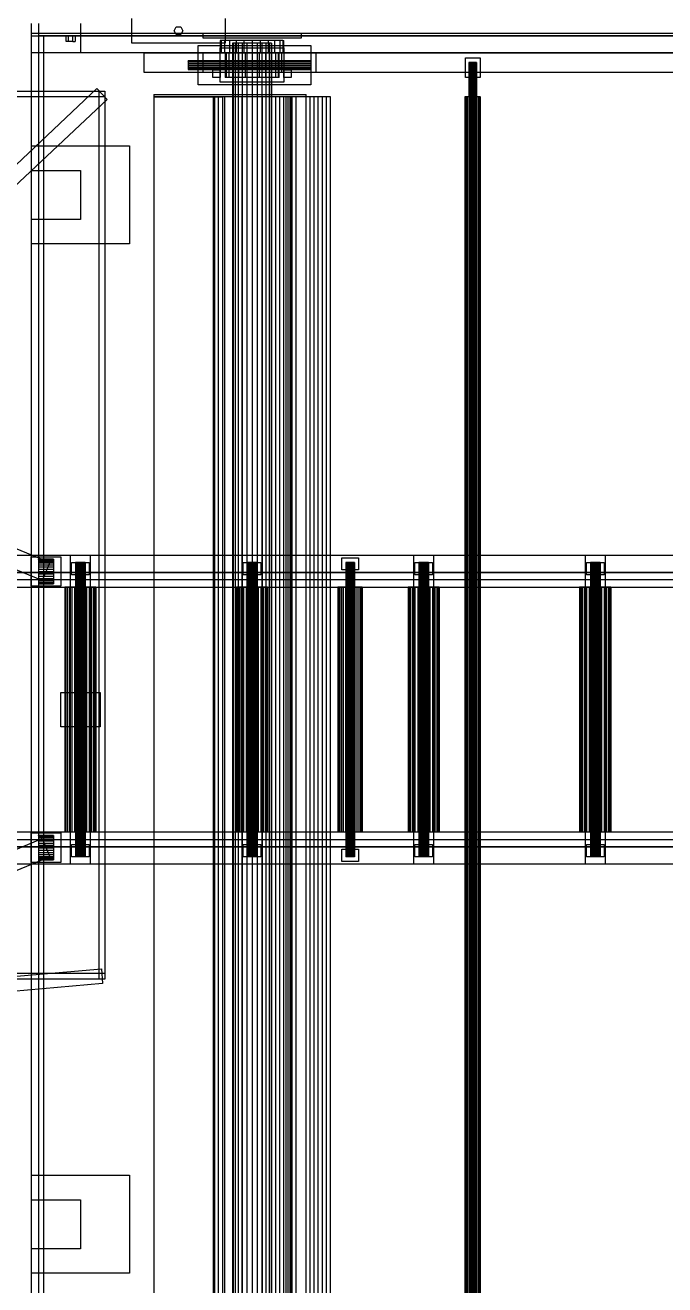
# Model space of a CAD drawing. Header units: millimetres. Extents: x -2500 to 58855, y -53268 to 6837.
# Drawn here: x 37705 to 39009, y -19173 to -16604 of the extents above; entities that cross this region are included whole.
import ezdxf

# ---------------------------------------------------------------- set-up
doc = ezdxf.new("R2010")
doc.units = ezdxf.units.MM
doc.layers.add('COTAS_O', color=1, linetype='Continuous', lineweight=0)
doc.layers.add('superior_secador', color=7, linetype='Continuous', lineweight=0)
doc.dimstyles.new('R19_100', dxfattribs={"dimtxt": 250, "dimasz": 150, "dimexe": 150, "dimexo": 80, "dimgap": 100, "dimtad": 1, "dimtih": 1, "dimtoh": 1, "dimdsep": 46, "dimcen": 0.09, "dimadec": 0, "dimazin": 0, "dimtfac": 1, "dimtdec": 4, "dimtofl": 0, "dimtmove": 0, "dimatfit": 3, "dimfxl": 1, "dimtolj": 1, "dimtzin": 0, "dimarcsym": 0})

# ---------------------------------------------------------------- blocks, each defined once
blk = doc.blocks.new('*D36')
at = {"layer": 'COTAS_O', "color": 0, "lineweight": -2, "transparency": 16777216}
for p, q in [((37637.1, -16600), (36867.1, -16600)), ((37017.1, -19250), (37017.1, -16750)), ((37637.1, -19400), (36867.1, -19400))]:
    blk.add_line(p, q, dxfattribs=at)
at = {"layer": 'COTAS_O', "color": 0, "transparency": 16777216}
for points in [[(36992.1, -16750), (37042.1, -16750), (37017.1, -16600)], [(36992.1, -19250), (37042.1, -19250), (37017.1, -19400)]]:
    blk.add_solid(points, dxfattribs=at)
at = {"layer": 'Defpoints', "color": 0, "transparency": 16777216}
for p in [(37017.1, -16600), (37717.1, -16600), (37717.1, -19400)]:
    blk.add_point(p, dxfattribs=at)

msp = doc.modelspace()

# ---------------------------------------------------------------- linework, layer by layer
at = {"layer": 'superior_secador'}
for p, q in [((37717.116, -19400), (37717.116, -16600)), ((37717.116, -16660), (37717.116, -16600)), ((37732.116, -16625), (37732.116, -16600)), ((37817.116, -16600), (37817.116, -16660)), ((37922.116, -16640), (37922.116, -16590)), ((38112.116, -16590), (38112.116, -16640)), ((37717.116, -16660), (37717.116, -16620)), ((37717.116, -16620), (57717.116, -16620)), ((37717.116, -19375), (37717.116, -16625)), ((37717.116, -16625), (37742.116, -16625)), ((39368.783, -16625), (37732.116, -16625)), ((37732.116, -19375), (37732.116, -16625)), ((37732.116, -16625), (39117.116, -16625)), ((37742.116, -16625), (37742.116, -19375)), ((37792.616, -16625), (37788.116, -16625)), ((37788.116, -16637), (37788.116, -16625)), ((37801.616, -16625), (37792.616, -16625)), ((37792.616, -16637), (37792.616, -16625)), ((37806.116, -16625), (37801.616, -16625)), ((37801.616, -16637), (37801.616, -16625)), ((37806.116, -16625), (37806.116, -16637)), ((38008.116, -16615), (38012.616, -16607.206)), ((38012.616, -16622.794), (38008.116, -16615)), ((38012.616, -16607.206), (38021.616, -16607.206)), ((38021.616, -16622.794), (38012.616, -16622.794)), ((38021.616, -16607.206), (38026.116, -16615)), ((38026.116, -16615), (38021.616, -16622.794)), ((38067.116, -16630), (38067.116, -16620)), ((38067.116, -16620), (38267.116, -16620)), ((38267.116, -16620), (38267.116, -16630)), ((37792.616, -16637), (37788.116, -16637)), ((37801.616, -16637), (37792.616, -16637)), ((37801.616, -16637), (37806.116, -16637)), ((38112.116, -16640), (37922.116, -16640)), ((38057.116, -16725), (38057.116, -16645)), ((38057.116, -16645), (38287.116, -16645)), ((38267.116, -16630), (38067.116, -16630)), ((38104.331, -16635), (38102.116, -16635)), ((38102.116, -16635), (38102.116, -16660)), ((38102.116, -16720), (38102.116, -16650)), ((38102.116, -16650), (38232.116, -16650)), ((38110.824, -16635), (38104.331, -16635)), ((38104.331, -16635), (38104.331, -16660)), ((38121.154, -16635), (38110.824, -16635)), ((38110.824, -16635), (38110.824, -16660)), ((38134.616, -16635), (38121.154, -16635)), ((38121.154, -16635), (38121.154, -16660)), ((38128.479, -16640), (38127.116, -16640)), ((38127.116, -16640), (38127.116, -19360)), ((38132.475, -16640), (38128.479, -16640)), ((38128.479, -16640), (38128.479, -19360)), ((38138.832, -16640), (38132.475, -16640)), ((38132.475, -16640), (38132.475, -19360)), ((38150.293, -16635), (38134.616, -16635)), ((38134.616, -16635), (38134.616, -16660)), ((38147.116, -16640), (38138.832, -16640)), ((38138.832, -16640), (38138.832, -19360)), ((38156.763, -16640), (38147.116, -16640)), ((38147.116, -16640), (38147.116, -19360)), ((38167.116, -16635), (38150.293, -16635)), ((38150.293, -16635), (38150.293, -16660)), ((38167.116, -16640), (38156.763, -16640)), ((38156.763, -16640), (38156.763, -19360)), ((38183.939, -16635), (38167.116, -16635)), ((38167.116, -16635), (38167.116, -16660)), ((38177.469, -16640), (38167.116, -16640)), ((38167.116, -16640), (38167.116, -19360)), ((38187.116, -16640), (38177.469, -16640)), ((38177.469, -16640), (38177.469, -19360)), ((38199.616, -16635), (38183.939, -16635)), ((38183.939, -16635), (38183.939, -16660)), ((38195.4, -16640), (38187.116, -16640)), ((38187.116, -16640), (38187.116, -19360)), ((38201.757, -16640), (38195.4, -16640)), ((38195.4, -16640), (38195.4, -19360)), ((38213.078, -16635), (38199.616, -16635)), ((38199.616, -16635), (38199.616, -16660)), ((38205.753, -16640), (38201.757, -16640)), ((38201.757, -16640), (38201.757, -19360)), ((38205.753, -16640), (38207.116, -16640)), ((38205.753, -16640), (38205.753, -19360)), ((38207.116, -19360), (38207.116, -16640)), ((38223.408, -16635), (38213.078, -16635)), ((38213.078, -16635), (38213.078, -16660)), ((38229.901, -16635), (38223.408, -16635)), ((38223.408, -16635), (38223.408, -16660)), ((38229.901, -16635), (38232.116, -16635)), ((38229.901, -16635), (38229.901, -16660)), ((38232.116, -16660), (38232.116, -16635)), ((38232.116, -16650), (38232.116, -16720)), ((38287.116, -16645), (38287.116, -16725)), ((57717.116, -16660), (37717.116, -16660)), ((37817.116, -16660), (37717.116, -16660)), ((37947.116, -16700), (37947.116, -16660)), ((37947.116, -16660), (38227.116, -16660)), ((37947.116, -16660), (38297.116, -16660)), ((38037.116, -16676.685), (38037.116, -16676)), ((38287.116, -16676), (38037.116, -16676)), ((38037.116, -16676.685), (38037.116, -16678.636)), ((38037.116, -16676.685), (38287.116, -16676.685)), ((38067.116, -16700), (38067.116, -16660)), ((38067.116, -16660), (57367.116, -16660)), ((38104.331, -16660), (38102.116, -16660)), ((38110.824, -16660), (38104.331, -16660)), ((38121.154, -16660), (38110.824, -16660)), ((38113.99, -16660), (38112.116, -16660)), ((38112.116, -16660), (38112.116, -16710)), ((38119.484, -16660), (38113.99, -16660)), ((38113.99, -16660), (38113.99, -16710)), ((38128.225, -16660), (38119.484, -16660)), ((38119.484, -16660), (38119.484, -16710)), ((38134.616, -16660), (38121.154, -16660)), ((38139.616, -16660), (38128.225, -16660)), ((38128.225, -16660), (38128.225, -16710)), ((38150.293, -16660), (38134.616, -16660)), ((38152.881, -16660), (38139.616, -16660)), ((38139.616, -16660), (38139.616, -16710)), ((38167.116, -16660), (38150.293, -16660)), ((38167.116, -16660), (38152.881, -16660)), ((38152.881, -16660), (38152.881, -16710)), ((38181.351, -16660), (38167.116, -16660)), ((38167.116, -16660), (38167.116, -16710)), ((38183.939, -16660), (38167.116, -16660)), ((38194.616, -16660), (38181.351, -16660)), ((38181.351, -16660), (38181.351, -16710)), ((38199.616, -16660), (38183.939, -16660)), ((38206.007, -16660), (38194.616, -16660)), ((38194.616, -16660), (38194.616, -16710)), ((38213.078, -16660), (38199.616, -16660)), ((38214.747, -16660), (38206.007, -16660)), ((38206.007, -16660), (38206.007, -16710)), ((38223.408, -16660), (38213.078, -16660)), ((38220.242, -16660), (38214.747, -16660)), ((38214.747, -16660), (38214.747, -16710)), ((38220.242, -16660), (38222.116, -16660)), ((38220.242, -16660), (38220.242, -16710)), ((38222.116, -16710), (38222.116, -16660)), ((38229.901, -16660), (38223.408, -16660)), ((38227.116, -16660), (38227.116, -16700)), ((38232.116, -16660), (38229.901, -16660)), ((38287.116, -16676), (38287.116, -16676.685)), ((38287.116, -16676.685), (38287.116, -16678.636)), ((38297.116, -16660), (38297.116, -16700)), ((38602.116, -16710), (38602.116, -16670)), ((38602.116, -16670), (38632.116, -16670)), ((38632.116, -16670), (38632.116, -16710)), ((38227.116, -16700), (37947.116, -16700)), ((38297.116, -16700), (37947.116, -16700)), ((38037.116, -16678.636), (38037.116, -16681.556)), ((38037.116, -16678.636), (38287.116, -16678.636)), ((38037.116, -16681.556), (38037.116, -16685)), ((38037.116, -16681.556), (38287.116, -16681.556)), ((38037.116, -16685), (38037.116, -16688.444)), ((38037.116, -16685), (38287.116, -16685)), ((38037.116, -16688.444), (38037.116, -16691.364)), ((38037.116, -16688.444), (38287.116, -16688.444)), ((38037.116, -16691.364), (38037.116, -16693.315)), ((38037.116, -16691.364), (38287.116, -16691.364)), ((38037.116, -16693.315), (38037.116, -16694)), ((38037.116, -16693.315), (38287.116, -16693.315)), ((38037.116, -16694), (38287.116, -16694)), ((57367.116, -16700), (38067.116, -16700)), ((38087.116, -16710), (38087.116, -16695)), ((38087.116, -16695), (38102.116, -16695)), ((38102.116, -16695), (38102.116, -16710)), ((38232.116, -16710), (38232.116, -16695)), ((38232.116, -16695), (38247.116, -16695)), ((38247.116, -16695), (38247.116, -16710)), ((38287.116, -16678.636), (38287.116, -16681.556)), ((38287.116, -16681.556), (38287.116, -16685)), ((38287.116, -16685), (38287.116, -16688.444)), ((38287.116, -16688.444), (38287.116, -16691.364)), ((38287.116, -16691.364), (38287.116, -16693.315)), ((38287.116, -16693.315), (38287.116, -16694)), ((38609.388, -16680), (38609.116, -16680)), ((38609.116, -16680), (38609.116, -19320)), ((38610.188, -16680), (38609.388, -16680)), ((38609.388, -16680), (38609.388, -19320)), ((38611.459, -16680), (38610.188, -16680)), ((38610.188, -16680), (38610.188, -19320)), ((38613.116, -16680), (38611.459, -16680)), ((38611.459, -16680), (38611.459, -19320)), ((38615.045, -16680), (38613.116, -16680)), ((38613.116, -16680), (38613.116, -19320)), ((38617.116, -16680), (38615.045, -16680)), ((38615.045, -16680), (38615.045, -19320)), ((38619.186, -16680), (38617.116, -16680)), ((38617.116, -16680), (38617.116, -19320)), ((38621.116, -16680), (38619.186, -16680)), ((38619.186, -16680), (38619.186, -19320)), ((38622.773, -16680), (38621.116, -16680)), ((38621.116, -16680), (38621.116, -19320)), ((38624.044, -16680), (38622.773, -16680)), ((38622.773, -16680), (38622.773, -19320)), ((38624.843, -16680), (38624.044, -16680)), ((38624.044, -16680), (38624.044, -19320)), ((38624.843, -16680), (38625.116, -16680)), ((38624.843, -16680), (38624.843, -19320)), ((38625.116, -19320), (38625.116, -16680)), ((38287.116, -16725), (38057.116, -16725)), ((38102.116, -16710), (38087.116, -16710)), ((38232.116, -16720), (38102.116, -16720)), ((38113.99, -16710), (38112.116, -16710)), ((38119.484, -16710), (38113.99, -16710)), ((38128.225, -16710), (38119.484, -16710)), ((38139.616, -16710), (38128.225, -16710)), ((38152.881, -16710), (38139.616, -16710)), ((38167.116, -16710), (38152.881, -16710)), ((38181.351, -16710), (38167.116, -16710)), ((38194.616, -16710), (38181.351, -16710)), ((38206.007, -16710), (38194.616, -16710)), ((38214.747, -16710), (38206.007, -16710)), ((38220.242, -16710), (38214.747, -16710)), ((38222.116, -16710), (38220.242, -16710)), ((38247.116, -16710), (38232.116, -16710)), ((38632.116, -16710), (38602.116, -16710)), ((36617.116, -16738), (37867.116, -16738)), ((37867.116, -16750), (36617.116, -16750)), ((37206.836, -17339.076), (37850.836, -16733.076)), ((37871.395, -16754.924), (37227.395, -17360.924)), ((37850.836, -16733.076), (37871.395, -16754.924)), ((37855.116, -18550), (37855.116, -16738)), ((37855.116, -16738), (37867.116, -16738)), ((37855.116, -16750), (37855.116, -16738)), ((37867.116, -16750), (37855.116, -16750)), ((37867.116, -16738), (37867.116, -16750)), ((37867.116, -16738), (37867.116, -18550)), ((37967.116, -16745), (38207.116, -16745)), ((37967.116, -16745), (37967.116, -16750)), ((37967.116, -16745), (38277.116, -16745)), ((38207.116, -16750), (37967.116, -16750)), ((37967.116, -16750), (37967.116, -19250)), ((37967.116, -16750), (38107.116, -16750)), ((38277.116, -16750), (37967.116, -16750)), ((38090.325, -16750), (38087.616, -16750)), ((38087.616, -16750), (38087.616, -19250)), ((38098.267, -16750), (38090.325, -16750)), ((38090.325, -16750), (38090.325, -19250)), ((38110.901, -16750), (38098.267, -16750)), ((38098.267, -16750), (38098.267, -19250)), ((38107.116, -16750), (38107.116, -19250)), ((38127.366, -16750), (38110.901, -16750)), ((38110.901, -16750), (38110.901, -19250)), ((38146.54, -16750), (38127.366, -16750)), ((38127.366, -16750), (38127.366, -19250)), ((38167.116, -16750), (38146.54, -16750)), ((38146.54, -16750), (38146.54, -19250)), ((38187.692, -16750), (38167.116, -16750)), ((38167.116, -16750), (38167.116, -19250)), ((38206.866, -16750), (38187.692, -16750)), ((38187.692, -16750), (38187.692, -19250)), ((38223.331, -16750), (38206.866, -16750)), ((38206.866, -16750), (38206.866, -19250)), ((38207.116, -16750), (38207.116, -16745)), ((38207.116, -19250), (38207.116, -16750)), ((38215.449, -16750), (38207.116, -16750)), ((38215.449, -19250), (38215.449, -16750)), ((38223.783, -16750), (38215.449, -16750)), ((38235.965, -16750), (38223.331, -16750)), ((38223.331, -16750), (38223.331, -19250)), ((38223.783, -19250), (38223.783, -16750)), ((38232.116, -16750), (38223.783, -16750)), ((38232.116, -19250), (38232.116, -16750)), ((38240.449, -16750), (38232.116, -16750)), ((38243.907, -16750), (38235.965, -16750)), ((38235.965, -16750), (38235.965, -19250)), ((38240.449, -19250), (38240.449, -16750)), ((38248.783, -16750), (38240.449, -16750)), ((38243.907, -16750), (38246.616, -16750)), ((38243.907, -16750), (38243.907, -19250)), ((38246.616, -19250), (38246.616, -16750)), ((38248.783, -19250), (38248.783, -16750)), ((38257.116, -16750), (38248.783, -16750)), ((38257.116, -19250), (38257.116, -16750)), ((38277.116, -16750), (38277.116, -16745)), ((38277.116, -19250), (38277.116, -16750)), ((38285.449, -16750), (38277.116, -16750)), ((38285.449, -19250), (38285.449, -16750)), ((38293.783, -16750), (38285.449, -16750)), ((38293.783, -19250), (38293.783, -16750)), ((38302.116, -16750), (38293.783, -16750)), ((38302.116, -19250), (38302.116, -16750)), ((38310.449, -16750), (38302.116, -16750)), ((38310.449, -19250), (38310.449, -16750)), ((38318.783, -16750), (38310.449, -16750)), ((38318.783, -19250), (38318.783, -16750)), ((38327.116, -16750), (38318.783, -16750)), ((38327.116, -19250), (38327.116, -16750)), ((38601.661, -16750), (38601.116, -16750)), ((38601.116, -16750), (38601.116, -19250)), ((38603.259, -16750), (38601.661, -16750)), ((38601.661, -16750), (38601.661, -19250)), ((38605.802, -16750), (38603.259, -16750)), ((38603.259, -16750), (38603.259, -19250)), ((38609.116, -16750), (38605.802, -16750)), ((38605.802, -16750), (38605.802, -19250)), ((38612.975, -16750), (38609.116, -16750)), ((38609.116, -16750), (38609.116, -19250)), ((38617.116, -16750), (38612.975, -16750)), ((38612.975, -16750), (38612.975, -19250)), ((38621.257, -16750), (38617.116, -16750)), ((38617.116, -16750), (38617.116, -19250)), ((38625.116, -16750), (38621.257, -16750)), ((38621.257, -16750), (38621.257, -19250)), ((38628.43, -16750), (38625.116, -16750)), ((38625.116, -16750), (38625.116, -19250)), ((38630.972, -16750), (38628.43, -16750)), ((38628.43, -16750), (38628.43, -19250)), ((38632.571, -16750), (38630.972, -16750)), ((38630.972, -16750), (38630.972, -19250)), ((38632.571, -16750), (38633.116, -16750)), ((38632.571, -16750), (38632.571, -19250)), ((38633.116, -19250), (38633.116, -16750)), ((37717.116, -17050), (37717.116, -16850)), ((37717.116, -16850), (37917.116, -16850)), ((37917.116, -16850), (37917.116, -17050)), ((37717.116, -17000), (37717.116, -16900)), ((37717.116, -16900), (37817.116, -16900)), ((37817.116, -16900), (37817.116, -17000)), ((37817.116, -17000), (37717.116, -17000)), ((37917.116, -17050), (37717.116, -17050)), ((37224.736, -17481.509), (37754.505, -17699.826)), ((37739.264, -17736.808), (37209.496, -17518.491)), ((37617.116, -17685), (40285.002, -17685)), ((37716.884, -17748.317), (37716.884, -17688.317)), ((37716.884, -17688.317), (37776.884, -17688.317)), ((37731.884, -17693.797), (37731.884, -17693.317)), ((37761.884, -17693.317), (37731.884, -17693.317)), ((37731.884, -17693.797), (37731.884, -17695.22)), ((37731.884, -17693.797), (37761.884, -17693.797)), ((37731.884, -17695.22), (37731.884, -17697.53)), ((37731.884, -17695.22), (37761.884, -17695.22)), ((37731.884, -17697.53), (37731.884, -17700.639)), ((37731.884, -17697.53), (37761.884, -17697.53)), ((37731.884, -17700.639), (37731.884, -17704.428)), ((37731.884, -17700.639), (37761.884, -17700.639)), ((37731.884, -17704.428), (37731.884, -17708.75)), ((37731.884, -17704.428), (37761.884, -17704.428)), ((37754.505, -17699.826), (37739.264, -17736.808)), ((37761.884, -17693.317), (37761.884, -17693.797)), ((37761.884, -17693.797), (37761.884, -17695.22)), ((37761.884, -17695.22), (37761.884, -17697.53)), ((37761.884, -17697.53), (37761.884, -17700.639)), ((37761.884, -17700.639), (37761.884, -17704.428)), ((37761.884, -17704.428), (37761.884, -17708.75)), ((37776.884, -17688.317), (37776.884, -17748.317)), ((37797.116, -18315), (37797.116, -17685)), ((37797.116, -17685), (37837.116, -17685)), ((37799.116, -17725), (37799.116, -17700)), ((37799.116, -17700), (37835.116, -17700)), ((37807.308, -17700), (37807.116, -17700)), ((37807.116, -17700), (37807.116, -18300)), ((37807.877, -17700), (37807.308, -17700)), ((37807.308, -17700), (37807.308, -18300)), ((37808.801, -17700), (37807.877, -17700)), ((37807.877, -17700), (37807.877, -18300)), ((37810.045, -17700), (37808.801, -17700)), ((37808.801, -17700), (37808.801, -18300)), ((37811.56, -17700), (37810.045, -17700)), ((37810.045, -17700), (37810.045, -18300)), ((37813.289, -17700), (37811.56, -17700)), ((37811.56, -17700), (37811.56, -18300)), ((37815.165, -17700), (37813.289, -17700)), ((37813.289, -17700), (37813.289, -18300)), ((37817.116, -17700), (37815.165, -17700)), ((37815.165, -17700), (37815.165, -18300)), ((37819.067, -17700), (37817.116, -17700)), ((37817.116, -17700), (37817.116, -18300)), ((37820.943, -17700), (37819.067, -17700)), ((37819.067, -17700), (37819.067, -18300)), ((37822.672, -17700), (37820.943, -17700)), ((37820.943, -17700), (37820.943, -18300)), ((37824.187, -17700), (37822.672, -17700)), ((37822.672, -17700), (37822.672, -18300)), ((37825.431, -17700), (37824.187, -17700)), ((37824.187, -17700), (37824.187, -18300)), ((37826.355, -17700), (37825.431, -17700)), ((37825.431, -17700), (37825.431, -18300)), ((37826.924, -17700), (37826.355, -17700)), ((37826.355, -17700), (37826.355, -18300)), ((37826.924, -17700), (37827.116, -17700)), ((37826.924, -17700), (37826.924, -18300)), ((37827.116, -18300), (37827.116, -17700)), ((37835.116, -17700), (37835.116, -17725)), ((37837.116, -17685), (37837.116, -18315)), ((38147.116, -18315), (38147.116, -17685)), ((38147.116, -17685), (38187.116, -17685)), ((38149.116, -17725), (38149.116, -17700)), ((38149.116, -17700), (38185.116, -17700)), ((38157.308, -17700), (38157.116, -17700)), ((38157.116, -17700), (38157.116, -18300)), ((38157.877, -17700), (38157.308, -17700)), ((38157.308, -17700), (38157.308, -18300)), ((38158.801, -17700), (38157.877, -17700)), ((38157.877, -17700), (38157.877, -18300)), ((38160.045, -17700), (38158.801, -17700)), ((38158.801, -17700), (38158.801, -18300)), ((38161.56, -17700), (38160.045, -17700)), ((38160.045, -17700), (38160.045, -18300)), ((38163.289, -17700), (38161.56, -17700)), ((38161.56, -17700), (38161.56, -18300)), ((38165.165, -17700), (38163.289, -17700)), ((38163.289, -17700), (38163.289, -18300)), ((38167.116, -17700), (38165.165, -17700)), ((38165.165, -17700), (38165.165, -18300)), ((38169.067, -17700), (38167.116, -17700)), ((38167.116, -17700), (38167.116, -18300)), ((38170.943, -17700), (38169.067, -17700)), ((38169.067, -17700), (38169.067, -18300)), ((38172.672, -17700), (38170.943, -17700)), ((38170.943, -17700), (38170.943, -18300)), ((38174.187, -17700), (38172.672, -17700)), ((38172.672, -17700), (38172.672, -18300)), ((38175.431, -17700), (38174.187, -17700)), ((38174.187, -17700), (38174.187, -18300)), ((38176.355, -17700), (38175.431, -17700)), ((38175.431, -17700), (38175.431, -18300)), ((38176.924, -17700), (38176.355, -17700)), ((38176.355, -17700), (38176.355, -18300)), ((38176.924, -17700), (38177.116, -17700)), ((38176.924, -17700), (38176.924, -18300)), ((38177.116, -18300), (38177.116, -17700)), ((38185.116, -17700), (38185.116, -17725)), ((38187.116, -17685), (38187.116, -18315)), ((38350.116, -17715), (38350.116, -17690)), ((38350.116, -17690), (38384.116, -17690)), ((38358.289, -17700), (38358.116, -17700)), ((38358.116, -17700), (38358.116, -18300)), ((38358.801, -17700), (38358.289, -17700)), ((38358.289, -17700), (38358.289, -18300)), ((38359.633, -17700), (38358.801, -17700)), ((38358.801, -17700), (38358.801, -18300)), ((38360.752, -17700), (38359.633, -17700)), ((38359.633, -17700), (38359.633, -18300)), ((38362.116, -17700), (38360.752, -17700)), ((38360.752, -17700), (38360.752, -18300)), ((38363.672, -17700), (38362.116, -17700)), ((38362.116, -17700), (38362.116, -18300)), ((38365.36, -17700), (38363.672, -17700)), ((38363.672, -17700), (38363.672, -18300)), ((38367.116, -17700), (38365.36, -17700)), ((38365.36, -17700), (38365.36, -18300)), ((38368.872, -17700), (38367.116, -17700)), ((38367.116, -17700), (38367.116, -18300)), ((38370.56, -17700), (38368.872, -17700)), ((38368.872, -17700), (38368.872, -18300)), ((38372.116, -17700), (38370.56, -17700)), ((38370.56, -17700), (38370.56, -18300)), ((38373.48, -17700), (38372.116, -17700)), ((38372.116, -17700), (38372.116, -18300)), ((38374.599, -17700), (38373.48, -17700)), ((38373.48, -17700), (38373.48, -18300)), ((38375.431, -17700), (38374.599, -17700)), ((38374.599, -17700), (38374.599, -18300)), ((38375.943, -17700), (38375.431, -17700)), ((38375.431, -17700), (38375.431, -18300)), ((38375.943, -17700), (38376.116, -17700)), ((38375.943, -17700), (38375.943, -18300)), ((38376.116, -18300), (38376.116, -17700)), ((38384.116, -17690), (38384.116, -17715)), ((38497.116, -18315), (38497.116, -17685)), ((38497.116, -17685), (38537.116, -17685)), ((38499.116, -17725), (38499.116, -17700)), ((38499.116, -17700), (38535.116, -17700)), ((38507.308, -17700), (38507.116, -17700)), ((38507.116, -17700), (38507.116, -18300)), ((38507.877, -17700), (38507.308, -17700)), ((38507.308, -17700), (38507.308, -18300)), ((38508.801, -17700), (38507.877, -17700)), ((38507.877, -17700), (38507.877, -18300)), ((38510.045, -17700), (38508.801, -17700)), ((38508.801, -17700), (38508.801, -18300)), ((38511.56, -17700), (38510.045, -17700)), ((38510.045, -17700), (38510.045, -18300)), ((38513.289, -17700), (38511.56, -17700)), ((38511.56, -17700), (38511.56, -18300)), ((38515.165, -17700), (38513.289, -17700)), ((38513.289, -17700), (38513.289, -18300)), ((38517.116, -17700), (38515.165, -17700)), ((38515.165, -17700), (38515.165, -18300)), ((38519.067, -17700), (38517.116, -17700)), ((38517.116, -17700), (38517.116, -18300)), ((38520.943, -17700), (38519.067, -17700)), ((38519.067, -17700), (38519.067, -18300)), ((38522.672, -17700), (38520.943, -17700)), ((38520.943, -17700), (38520.943, -18300)), ((38524.187, -17700), (38522.672, -17700)), ((38522.672, -17700), (38522.672, -18300)), ((38525.431, -17700), (38524.187, -17700)), ((38524.187, -17700), (38524.187, -18300)), ((38526.355, -17700), (38525.431, -17700)), ((38525.431, -17700), (38525.431, -18300)), ((38526.924, -17700), (38526.355, -17700)), ((38526.355, -17700), (38526.355, -18300)), ((38526.924, -17700), (38527.116, -17700)), ((38526.924, -17700), (38526.924, -18300)), ((38527.116, -18300), (38527.116, -17700)), ((38535.116, -17700), (38535.116, -17725)), ((38537.116, -17685), (38537.116, -18315)), ((38847.116, -18315), (38847.116, -17685)), ((38847.116, -17685), (38887.116, -17685)), ((38849.116, -17725), (38849.116, -17700)), ((38849.116, -17700), (38885.116, -17700)), ((38857.308, -17700), (38857.116, -17700)), ((38857.116, -17700), (38857.116, -18300)), ((38857.877, -17700), (38857.308, -17700)), ((38857.308, -17700), (38857.308, -18300)), ((38858.801, -17700), (38857.877, -17700)), ((38857.877, -17700), (38857.877, -18300)), ((38860.045, -17700), (38858.801, -17700)), ((38858.801, -17700), (38858.801, -18300)), ((38861.56, -17700), (38860.045, -17700)), ((38860.045, -17700), (38860.045, -18300)), ((38863.289, -17700), (38861.56, -17700)), ((38861.56, -17700), (38861.56, -18300)), ((38865.165, -17700), (38863.289, -17700)), ((38863.289, -17700), (38863.289, -18300)), ((38867.116, -17700), (38865.165, -17700)), ((38865.165, -17700), (38865.165, -18300)), ((38869.067, -17700), (38867.116, -17700)), ((38867.116, -17700), (38867.116, -18300)), ((38870.943, -17700), (38869.067, -17700)), ((38869.067, -17700), (38869.067, -18300)), ((38872.672, -17700), (38870.943, -17700)), ((38870.943, -17700), (38870.943, -18300)), ((38874.187, -17700), (38872.672, -17700)), ((38872.672, -17700), (38872.672, -18300)), ((38875.431, -17700), (38874.187, -17700)), ((38874.187, -17700), (38874.187, -18300)), ((38876.355, -17700), (38875.431, -17700)), ((38875.431, -17700), (38875.431, -18300)), ((38876.924, -17700), (38876.355, -17700)), ((38876.355, -17700), (38876.355, -18300)), ((38876.924, -17700), (38877.116, -17700)), ((38876.924, -17700), (38876.924, -18300)), ((38877.116, -18300), (38877.116, -17700)), ((38885.116, -17700), (38885.116, -17725)), ((38887.116, -17685), (38887.116, -18315)), ((37267.116, -17720), (40135.002, -17720)), ((40285.002, -17720), (37617.116, -17720)), ((37731.884, -17708.75), (37731.884, -17713.44)), ((37731.884, -17708.75), (37761.884, -17708.75)), ((37731.884, -17713.44), (37731.884, -17718.317)), ((37731.884, -17713.44), (37761.884, -17713.44)), ((37731.884, -17718.317), (37731.884, -17723.194)), ((37731.884, -17718.317), (37761.884, -17718.317)), ((37731.884, -17723.194), (37731.884, -17727.884)), ((37731.884, -17723.194), (37761.884, -17723.194)), ((37731.884, -17727.884), (37731.884, -17732.206)), ((37731.884, -17727.884), (37761.884, -17727.884)), ((37731.884, -17732.206), (37731.884, -17735.995)), ((37731.884, -17732.206), (37761.884, -17732.206)), ((37761.884, -17708.75), (37761.884, -17713.44)), ((37761.884, -17713.44), (37761.884, -17718.317)), ((37761.884, -17718.317), (37761.884, -17723.194)), ((37761.884, -17723.194), (37761.884, -17727.884)), ((37761.884, -17727.884), (37761.884, -17732.206)), ((37761.884, -17732.206), (37761.884, -17735.995)), ((37835.116, -17725), (37799.116, -17725)), ((38185.116, -17725), (38149.116, -17725)), ((38384.116, -17715), (38350.116, -17715)), ((38535.116, -17725), (38499.116, -17725)), ((38885.116, -17725), (38849.116, -17725)), ((37217.116, -17750), (40185.002, -17750)), ((40135.002, -17735), (37267.116, -17735)), ((37776.884, -17748.317), (37716.884, -17748.317)), ((37731.884, -17735.995), (37731.884, -17739.104)), ((37731.884, -17735.995), (37761.884, -17735.995)), ((37731.884, -17739.104), (37731.884, -17741.414)), ((37731.884, -17739.104), (37761.884, -17739.104)), ((37731.884, -17741.414), (37731.884, -17742.837)), ((37731.884, -17741.414), (37761.884, -17741.414)), ((37731.884, -17742.837), (37731.884, -17743.317)), ((37731.884, -17742.837), (37761.884, -17742.837)), ((37731.884, -17743.317), (37761.884, -17743.317)), ((37761.884, -17735.995), (37761.884, -17739.104)), ((37761.884, -17739.104), (37761.884, -17741.414)), ((37761.884, -17741.414), (37761.884, -17742.837)), ((37761.884, -17742.837), (37761.884, -17743.317)), ((37785.731, -17750), (37785.116, -17750)), ((37785.116, -17750), (37785.116, -18250)), ((37787.552, -17750), (37785.731, -17750)), ((37785.731, -17750), (37785.731, -18250)), ((37790.509, -17750), (37787.552, -17750)), ((37787.552, -17750), (37787.552, -18250)), ((37794.488, -17750), (37790.509, -17750)), ((37790.509, -17750), (37790.509, -18250)), ((37799.338, -17750), (37794.488, -17750)), ((37794.488, -17750), (37794.488, -18250)), ((37804.87, -17750), (37799.338, -17750)), ((37799.338, -17750), (37799.338, -18250)), ((37810.873, -17750), (37804.87, -17750)), ((37804.87, -17750), (37804.87, -18250)), ((37817.116, -17750), (37810.873, -17750)), ((37810.873, -17750), (37810.873, -18250)), ((37823.359, -17750), (37817.116, -17750)), ((37817.116, -17750), (37817.116, -18250)), ((37829.362, -17750), (37823.359, -17750)), ((37823.359, -17750), (37823.359, -18250)), ((37834.894, -17750), (37829.362, -17750)), ((37829.362, -17750), (37829.362, -18250)), ((37839.743, -17750), (37834.894, -17750)), ((37834.894, -17750), (37834.894, -18250)), ((37843.723, -17750), (37839.743, -17750)), ((37839.743, -17750), (37839.743, -18250)), ((37846.68, -17750), (37843.723, -17750)), ((37843.723, -17750), (37843.723, -18250)), ((37848.501, -17750), (37846.68, -17750)), ((37846.68, -17750), (37846.68, -18250)), ((37848.501, -17750), (37849.116, -17750)), ((37848.501, -17750), (37848.501, -18250)), ((37849.116, -18250), (37849.116, -17750)), ((38135.731, -17750), (38135.116, -17750)), ((38135.116, -17750), (38135.116, -18250)), ((38137.552, -17750), (38135.731, -17750)), ((38135.731, -17750), (38135.731, -18250)), ((38140.509, -17750), (38137.552, -17750)), ((38137.552, -17750), (38137.552, -18250)), ((38144.488, -17750), (38140.509, -17750)), ((38140.509, -17750), (38140.509, -18250)), ((38149.338, -17750), (38144.488, -17750)), ((38144.488, -17750), (38144.488, -18250)), ((38154.87, -17750), (38149.338, -17750)), ((38149.338, -17750), (38149.338, -18250)), ((38160.873, -17750), (38154.87, -17750)), ((38154.87, -17750), (38154.87, -18250)), ((38167.116, -17750), (38160.873, -17750)), ((38160.873, -17750), (38160.873, -18250)), ((38173.359, -17750), (38167.116, -17750)), ((38167.116, -17750), (38167.116, -18250)), ((38179.362, -17750), (38173.359, -17750)), ((38173.359, -17750), (38173.359, -18250)), ((38184.894, -17750), (38179.362, -17750)), ((38179.362, -17750), (38179.362, -18250)), ((38189.743, -17750), (38184.894, -17750)), ((38184.894, -17750), (38184.894, -18250)), ((38193.723, -17750), (38189.743, -17750)), ((38189.743, -17750), (38189.743, -18250)), ((38196.68, -17750), (38193.723, -17750)), ((38193.723, -17750), (38193.723, -18250)), ((38198.501, -17750), (38196.68, -17750)), ((38196.68, -17750), (38196.68, -18250)), ((38198.501, -17750), (38199.116, -17750)), ((38198.501, -17750), (38198.501, -18250)), ((38199.116, -18250), (38199.116, -17750)), ((38342.596, -17750), (38342.116, -17750)), ((38342.116, -17750), (38342.116, -18250)), ((38344.019, -17750), (38342.596, -17750)), ((38342.596, -17750), (38342.596, -18250)), ((38346.329, -17750), (38344.019, -17750)), ((38344.019, -17750), (38344.019, -18250)), ((38349.438, -17750), (38346.329, -17750)), ((38346.329, -17750), (38346.329, -18250)), ((38353.227, -17750), (38349.438, -17750)), ((38349.438, -17750), (38349.438, -18250)), ((38357.549, -17750), (38353.227, -17750)), ((38353.227, -17750), (38353.227, -18250)), ((38362.239, -17750), (38357.549, -17750)), ((38357.549, -17750), (38357.549, -18250)), ((38367.116, -17750), (38362.239, -17750)), ((38362.239, -17750), (38362.239, -18250)), ((38371.993, -17750), (38367.116, -17750)), ((38367.116, -17750), (38367.116, -18250)), ((38376.683, -17750), (38371.993, -17750)), ((38371.993, -17750), (38371.993, -18250)), ((38381.005, -17750), (38376.683, -17750)), ((38376.683, -17750), (38376.683, -18250)), ((38384.794, -17750), (38381.005, -17750)), ((38381.005, -17750), (38381.005, -18250)), ((38387.903, -17750), (38384.794, -17750)), ((38384.794, -17750), (38384.794, -18250)), ((38390.213, -17750), (38387.903, -17750)), ((38387.903, -17750), (38387.903, -18250)), ((38391.635, -17750), (38390.213, -17750)), ((38390.213, -17750), (38390.213, -18250)), ((38391.635, -17750), (38392.116, -17750)), ((38391.635, -17750), (38391.635, -18250)), ((38392.116, -18250), (38392.116, -17750)), ((38485.731, -17750), (38485.116, -17750)), ((38485.116, -17750), (38485.116, -18250)), ((38487.552, -17750), (38485.731, -17750)), ((38485.731, -17750), (38485.731, -18250)), ((38490.509, -17750), (38487.552, -17750)), ((38487.552, -17750), (38487.552, -18250)), ((38494.488, -17750), (38490.509, -17750)), ((38490.509, -17750), (38490.509, -18250)), ((38499.338, -17750), (38494.488, -17750)), ((38494.488, -17750), (38494.488, -18250)), ((38504.87, -17750), (38499.338, -17750)), ((38499.338, -17750), (38499.338, -18250)), ((38510.873, -17750), (38504.87, -17750)), ((38504.87, -17750), (38504.87, -18250)), ((38517.116, -17750), (38510.873, -17750)), ((38510.873, -17750), (38510.873, -18250)), ((38523.359, -17750), (38517.116, -17750)), ((38517.116, -17750), (38517.116, -18250)), ((38529.362, -17750), (38523.359, -17750)), ((38523.359, -17750), (38523.359, -18250)), ((38534.894, -17750), (38529.362, -17750)), ((38529.362, -17750), (38529.362, -18250)), ((38539.743, -17750), (38534.894, -17750)), ((38534.894, -17750), (38534.894, -18250)), ((38543.723, -17750), (38539.743, -17750)), ((38539.743, -17750), (38539.743, -18250)), ((38546.68, -17750), (38543.723, -17750)), ((38543.723, -17750), (38543.723, -18250)), ((38548.501, -17750), (38546.68, -17750)), ((38546.68, -17750), (38546.68, -18250)), ((38548.501, -17750), (38549.116, -17750)), ((38548.501, -17750), (38548.501, -18250)), ((38549.116, -18250), (38549.116, -17750)), ((38835.731, -17750), (38835.116, -17750)), ((38835.116, -17750), (38835.116, -18250)), ((38837.552, -17750), (38835.731, -17750)), ((38835.731, -17750), (38835.731, -18250)), ((38840.509, -17750), (38837.552, -17750)), ((38837.552, -17750), (38837.552, -18250)), ((38844.488, -17750), (38840.509, -17750)), ((38840.509, -17750), (38840.509, -18250)), ((38849.338, -17750), (38844.488, -17750)), ((38844.488, -17750), (38844.488, -18250)), ((38854.87, -17750), (38849.338, -17750)), ((38849.338, -17750), (38849.338, -18250)), ((38860.873, -17750), (38854.87, -17750)), ((38854.87, -17750), (38854.87, -18250)), ((38867.116, -17750), (38860.873, -17750)), ((38860.873, -17750), (38860.873, -18250)), ((38873.359, -17750), (38867.116, -17750)), ((38867.116, -17750), (38867.116, -18250)), ((38879.362, -17750), (38873.359, -17750)), ((38873.359, -17750), (38873.359, -18250)), ((38884.894, -17750), (38879.362, -17750)), ((38879.362, -17750), (38879.362, -18250)), ((38889.743, -17750), (38884.894, -17750)), ((38884.894, -17750), (38884.894, -18250)), ((38893.723, -17750), (38889.743, -17750)), ((38889.743, -17750), (38889.743, -18250)), ((38896.68, -17750), (38893.723, -17750)), ((38893.723, -17750), (38893.723, -18250)), ((38898.501, -17750), (38896.68, -17750)), ((38896.68, -17750), (38896.68, -18250)), ((38898.501, -17750), (38899.116, -17750)), ((38898.501, -17750), (38898.501, -18250)), ((38899.116, -18250), (38899.116, -17750)), ((37777.116, -18035), (37777.116, -17965)), ((37777.116, -17965), (37857.116, -17965)), ((37857.116, -17965), (37857.116, -18035)), ((37857.116, -18035), (37777.116, -18035)), ((37209.496, -18481.509), (37739.264, -18263.192)), ((40185.002, -18250), (37217.116, -18250)), ((37267.116, -18265), (40135.002, -18265)), ((37716.884, -18311.683), (37716.884, -18251.683)), ((37716.884, -18251.683), (37776.884, -18251.683)), ((37731.884, -18257.163), (37731.884, -18256.683)), ((37761.884, -18256.683), (37731.884, -18256.683)), ((37731.884, -18257.163), (37731.884, -18258.586)), ((37731.884, -18257.163), (37761.884, -18257.163)), ((37731.884, -18258.586), (37731.884, -18260.896)), ((37731.884, -18258.586), (37761.884, -18258.586)), ((37731.884, -18260.896), (37731.884, -18264.005)), ((37731.884, -18260.896), (37761.884, -18260.896)), ((37731.884, -18264.005), (37731.884, -18267.794)), ((37731.884, -18264.005), (37761.884, -18264.005)), ((37731.884, -18267.794), (37731.884, -18272.116)), ((37731.884, -18267.794), (37761.884, -18267.794)), ((37739.264, -18263.192), (37754.505, -18300.174)), ((37761.884, -18256.683), (37761.884, -18257.163)), ((37761.884, -18257.163), (37761.884, -18258.586)), ((37761.884, -18258.586), (37761.884, -18260.896)), ((37761.884, -18260.896), (37761.884, -18264.005)), ((37761.884, -18264.005), (37761.884, -18267.794)), ((37761.884, -18267.794), (37761.884, -18272.116)), ((37776.884, -18251.683), (37776.884, -18311.683)), ((37785.731, -18250), (37785.116, -18250)), ((37787.552, -18250), (37785.731, -18250)), ((37790.509, -18250), (37787.552, -18250)), ((37794.488, -18250), (37790.509, -18250)), ((37799.338, -18250), (37794.488, -18250)), ((37804.87, -18250), (37799.338, -18250)), ((37810.873, -18250), (37804.87, -18250)), ((37817.116, -18250), (37810.873, -18250)), ((37823.359, -18250), (37817.116, -18250)), ((37829.362, -18250), (37823.359, -18250)), ((37834.894, -18250), (37829.362, -18250)), ((37839.743, -18250), (37834.894, -18250)), ((37843.723, -18250), (37839.743, -18250)), ((37846.68, -18250), (37843.723, -18250)), ((37848.501, -18250), (37846.68, -18250)), ((37849.116, -18250), (37848.501, -18250)), ((38135.731, -18250), (38135.116, -18250)), ((38137.552, -18250), (38135.731, -18250)), ((38140.509, -18250), (38137.552, -18250)), ((38144.488, -18250), (38140.509, -18250)), ((38149.338, -18250), (38144.488, -18250)), ((38154.87, -18250), (38149.338, -18250)), ((38160.873, -18250), (38154.87, -18250)), ((38167.116, -18250), (38160.873, -18250)), ((38173.359, -18250), (38167.116, -18250)), ((38179.362, -18250), (38173.359, -18250)), ((38184.894, -18250), (38179.362, -18250)), ((38189.743, -18250), (38184.894, -18250)), ((38193.723, -18250), (38189.743, -18250)), ((38196.68, -18250), (38193.723, -18250)), ((38198.501, -18250), (38196.68, -18250)), ((38199.116, -18250), (38198.501, -18250)), ((38342.596, -18250), (38342.116, -18250)), ((38344.019, -18250), (38342.596, -18250)), ((38346.329, -18250), (38344.019, -18250)), ((38349.438, -18250), (38346.329, -18250)), ((38353.227, -18250), (38349.438, -18250)), ((38357.549, -18250), (38353.227, -18250)), ((38362.239, -18250), (38357.549, -18250)), ((38367.116, -18250), (38362.239, -18250)), ((38371.993, -18250), (38367.116, -18250)), ((38376.683, -18250), (38371.993, -18250)), ((38381.005, -18250), (38376.683, -18250)), ((38384.794, -18250), (38381.005, -18250)), ((38387.903, -18250), (38384.794, -18250)), ((38390.213, -18250), (38387.903, -18250)), ((38391.635, -18250), (38390.213, -18250)), ((38392.116, -18250), (38391.635, -18250)), ((38485.731, -18250), (38485.116, -18250)), ((38487.552, -18250), (38485.731, -18250)), ((38490.509, -18250), (38487.552, -18250)), ((38494.488, -18250), (38490.509, -18250)), ((38499.338, -18250), (38494.488, -18250)), ((38504.87, -18250), (38499.338, -18250)), ((38510.873, -18250), (38504.87, -18250)), ((38517.116, -18250), (38510.873, -18250)), ((38523.359, -18250), (38517.116, -18250)), ((38529.362, -18250), (38523.359, -18250)), ((38534.894, -18250), (38529.362, -18250)), ((38539.743, -18250), (38534.894, -18250)), ((38543.723, -18250), (38539.743, -18250)), ((38546.68, -18250), (38543.723, -18250)), ((38548.501, -18250), (38546.68, -18250)), ((38549.116, -18250), (38548.501, -18250)), ((38835.731, -18250), (38835.116, -18250)), ((38837.552, -18250), (38835.731, -18250)), ((38840.509, -18250), (38837.552, -18250)), ((38844.488, -18250), (38840.509, -18250)), ((38849.338, -18250), (38844.488, -18250)), ((38854.87, -18250), (38849.338, -18250)), ((38860.873, -18250), (38854.87, -18250)), ((38867.116, -18250), (38860.873, -18250)), ((38873.359, -18250), (38867.116, -18250)), ((38879.362, -18250), (38873.359, -18250)), ((38884.894, -18250), (38879.362, -18250)), ((38889.743, -18250), (38884.894, -18250)), ((38893.723, -18250), (38889.743, -18250)), ((38896.68, -18250), (38893.723, -18250)), ((38898.501, -18250), (38896.68, -18250)), ((38899.116, -18250), (38898.501, -18250)), ((40135.002, -18280), (37267.116, -18280)), ((37617.116, -18280), (40285.002, -18280)), ((37731.884, -18272.116), (37731.884, -18276.806)), ((37731.884, -18272.116), (37761.884, -18272.116)), ((37731.884, -18276.806), (37731.884, -18281.683)), ((37731.884, -18276.806), (37761.884, -18276.806)), ((37731.884, -18281.683), (37731.884, -18286.56)), ((37731.884, -18281.683), (37761.884, -18281.683)), ((37731.884, -18286.56), (37731.884, -18291.25)), ((37731.884, -18286.56), (37761.884, -18286.56)), ((37731.884, -18291.25), (37731.884, -18295.572)), ((37731.884, -18291.25), (37761.884, -18291.25)), ((37731.884, -18295.572), (37731.884, -18299.361)), ((37731.884, -18295.572), (37761.884, -18295.572)), ((37761.884, -18272.116), (37761.884, -18276.806)), ((37761.884, -18276.806), (37761.884, -18281.683)), ((37761.884, -18281.683), (37761.884, -18286.56)), ((37761.884, -18286.56), (37761.884, -18291.25)), ((37761.884, -18291.25), (37761.884, -18295.572)), ((37761.884, -18295.572), (37761.884, -18299.361)), ((37799.116, -18300), (37799.116, -18275)), ((37799.116, -18275), (37835.116, -18275)), ((37835.116, -18275), (37835.116, -18300)), ((38149.116, -18300), (38149.116, -18275)), ((38149.116, -18275), (38185.116, -18275)), ((38185.116, -18275), (38185.116, -18300)), ((38350.116, -18310), (38350.116, -18285)), ((38350.116, -18285), (38384.116, -18285)), ((38384.116, -18285), (38384.116, -18310)), ((38499.116, -18300), (38499.116, -18275)), ((38499.116, -18275), (38535.116, -18275)), ((38535.116, -18275), (38535.116, -18300)), ((38849.116, -18300), (38849.116, -18275)), ((38849.116, -18275), (38885.116, -18275)), ((38885.116, -18275), (38885.116, -18300)), ((37754.505, -18300.174), (37224.736, -18518.491)), ((40285.002, -18315), (37617.116, -18315)), ((37776.884, -18311.683), (37716.884, -18311.683)), ((37731.884, -18299.361), (37731.884, -18302.47)), ((37731.884, -18299.361), (37761.884, -18299.361)), ((37731.884, -18302.47), (37731.884, -18304.78)), ((37731.884, -18302.47), (37761.884, -18302.47)), ((37731.884, -18304.78), (37731.884, -18306.203)), ((37731.884, -18304.78), (37761.884, -18304.78)), ((37731.884, -18306.203), (37731.884, -18306.683)), ((37731.884, -18306.203), (37761.884, -18306.203)), ((37731.884, -18306.683), (37761.884, -18306.683)), ((37761.884, -18299.361), (37761.884, -18302.47)), ((37761.884, -18302.47), (37761.884, -18304.78)), ((37761.884, -18304.78), (37761.884, -18306.203)), ((37761.884, -18306.203), (37761.884, -18306.683)), ((37837.116, -18315), (37797.116, -18315)), ((37835.116, -18300), (37799.116, -18300)), ((37807.308, -18300), (37807.116, -18300)), ((37807.877, -18300), (37807.308, -18300)), ((37808.801, -18300), (37807.877, -18300)), ((37810.045, -18300), (37808.801, -18300)), ((37811.56, -18300), (37810.045, -18300)), ((37813.289, -18300), (37811.56, -18300)), ((37815.165, -18300), (37813.289, -18300)), ((37817.116, -18300), (37815.165, -18300)), ((37819.067, -18300), (37817.116, -18300)), ((37820.943, -18300), (37819.067, -18300)), ((37822.672, -18300), (37820.943, -18300)), ((37824.187, -18300), (37822.672, -18300)), ((37825.431, -18300), (37824.187, -18300)), ((37826.355, -18300), (37825.431, -18300)), ((37826.924, -18300), (37826.355, -18300)), ((37827.116, -18300), (37826.924, -18300)), ((38187.116, -18315), (38147.116, -18315)), ((38185.116, -18300), (38149.116, -18300)), ((38157.308, -18300), (38157.116, -18300)), ((38157.877, -18300), (38157.308, -18300)), ((38158.801, -18300), (38157.877, -18300)), ((38160.045, -18300), (38158.801, -18300)), ((38161.56, -18300), (38160.045, -18300)), ((38163.289, -18300), (38161.56, -18300)), ((38165.165, -18300), (38163.289, -18300)), ((38167.116, -18300), (38165.165, -18300)), ((38169.067, -18300), (38167.116, -18300)), ((38170.943, -18300), (38169.067, -18300)), ((38172.672, -18300), (38170.943, -18300)), ((38174.187, -18300), (38172.672, -18300)), ((38175.431, -18300), (38174.187, -18300)), ((38176.355, -18300), (38175.431, -18300)), ((38176.924, -18300), (38176.355, -18300)), ((38177.116, -18300), (38176.924, -18300)), ((38384.116, -18310), (38350.116, -18310)), ((38358.289, -18300), (38358.116, -18300)), ((38358.801, -18300), (38358.289, -18300)), ((38359.633, -18300), (38358.801, -18300)), ((38360.752, -18300), (38359.633, -18300)), ((38362.116, -18300), (38360.752, -18300)), ((38363.672, -18300), (38362.116, -18300)), ((38365.36, -18300), (38363.672, -18300)), ((38367.116, -18300), (38365.36, -18300)), ((38368.872, -18300), (38367.116, -18300)), ((38370.56, -18300), (38368.872, -18300)), ((38372.116, -18300), (38370.56, -18300)), ((38373.48, -18300), (38372.116, -18300)), ((38374.599, -18300), (38373.48, -18300)), ((38375.431, -18300), (38374.599, -18300)), ((38375.943, -18300), (38375.431, -18300)), ((38376.116, -18300), (38375.943, -18300)), ((38537.116, -18315), (38497.116, -18315)), ((38535.116, -18300), (38499.116, -18300)), ((38507.308, -18300), (38507.116, -18300)), ((38507.877, -18300), (38507.308, -18300)), ((38508.801, -18300), (38507.877, -18300)), ((38510.045, -18300), (38508.801, -18300)), ((38511.56, -18300), (38510.045, -18300)), ((38513.289, -18300), (38511.56, -18300)), ((38515.165, -18300), (38513.289, -18300)), ((38517.116, -18300), (38515.165, -18300)), ((38519.067, -18300), (38517.116, -18300)), ((38520.943, -18300), (38519.067, -18300)), ((38522.672, -18300), (38520.943, -18300)), ((38524.187, -18300), (38522.672, -18300)), ((38525.431, -18300), (38524.187, -18300)), ((38526.355, -18300), (38525.431, -18300)), ((38526.924, -18300), (38526.355, -18300)), ((38527.116, -18300), (38526.924, -18300)), ((38887.116, -18315), (38847.116, -18315)), ((38885.116, -18300), (38849.116, -18300)), ((38857.308, -18300), (38857.116, -18300)), ((38857.877, -18300), (38857.308, -18300)), ((38858.801, -18300), (38857.877, -18300)), ((38860.045, -18300), (38858.801, -18300)), ((38861.56, -18300), (38860.045, -18300)), ((38863.289, -18300), (38861.56, -18300)), ((38865.165, -18300), (38863.289, -18300)), ((38867.116, -18300), (38865.165, -18300)), ((38869.067, -18300), (38867.116, -18300)), ((38870.943, -18300), (38869.067, -18300)), ((38872.672, -18300), (38870.943, -18300)), ((38874.187, -18300), (38872.672, -18300)), ((38875.431, -18300), (38874.187, -18300)), ((38876.355, -18300), (38875.431, -18300)), ((38876.924, -18300), (38876.355, -18300)), ((38877.116, -18300), (38876.924, -18300)), ((36617.116, -18538), (37867.116, -18538)), ((37867.116, -18550), (36617.116, -18550)), ((37215.816, -18585.056), (37859.816, -18529.056)), ((37855.116, -18550), (37855.116, -18538)), ((37855.116, -18538), (37867.116, -18538)), ((37867.116, -18550), (37855.116, -18550)), ((37859.816, -18529.056), (37862.415, -18558.944)), ((37867.116, -18538), (37867.116, -18550)), ((37862.415, -18558.944), (37218.415, -18614.944)), ((37717.116, -19150), (37717.116, -18950)), ((37717.116, -18950), (37917.116, -18950)), ((37917.116, -18950), (37917.116, -19150)), ((37717.116, -19100), (37717.116, -19000)), ((37717.116, -19000), (37817.116, -19000)), ((37817.116, -19000), (37817.116, -19100)), ((37817.116, -19100), (37717.116, -19100)), ((37917.116, -19150), (37717.116, -19150))]:
    msp.add_line(p, q, dxfattribs=at)

# ---------------------------------------------------------------- dimensions: what is measured, and where the dimension line sits
at = {"layer": 'COTAS_O'}
dim = msp.add_aligned_dim(p1=(37717.116, -19400), p2=(37717.116, -16600), distance=700, text='<> O', dimstyle='R19_100', dxfattribs=at)
dim.commit()
dim.dimension.update_dxf_attribs({"geometry": '*D36', "text_midpoint": (37017.116, -18000)})

doc.saveas('drawing.dxf')
